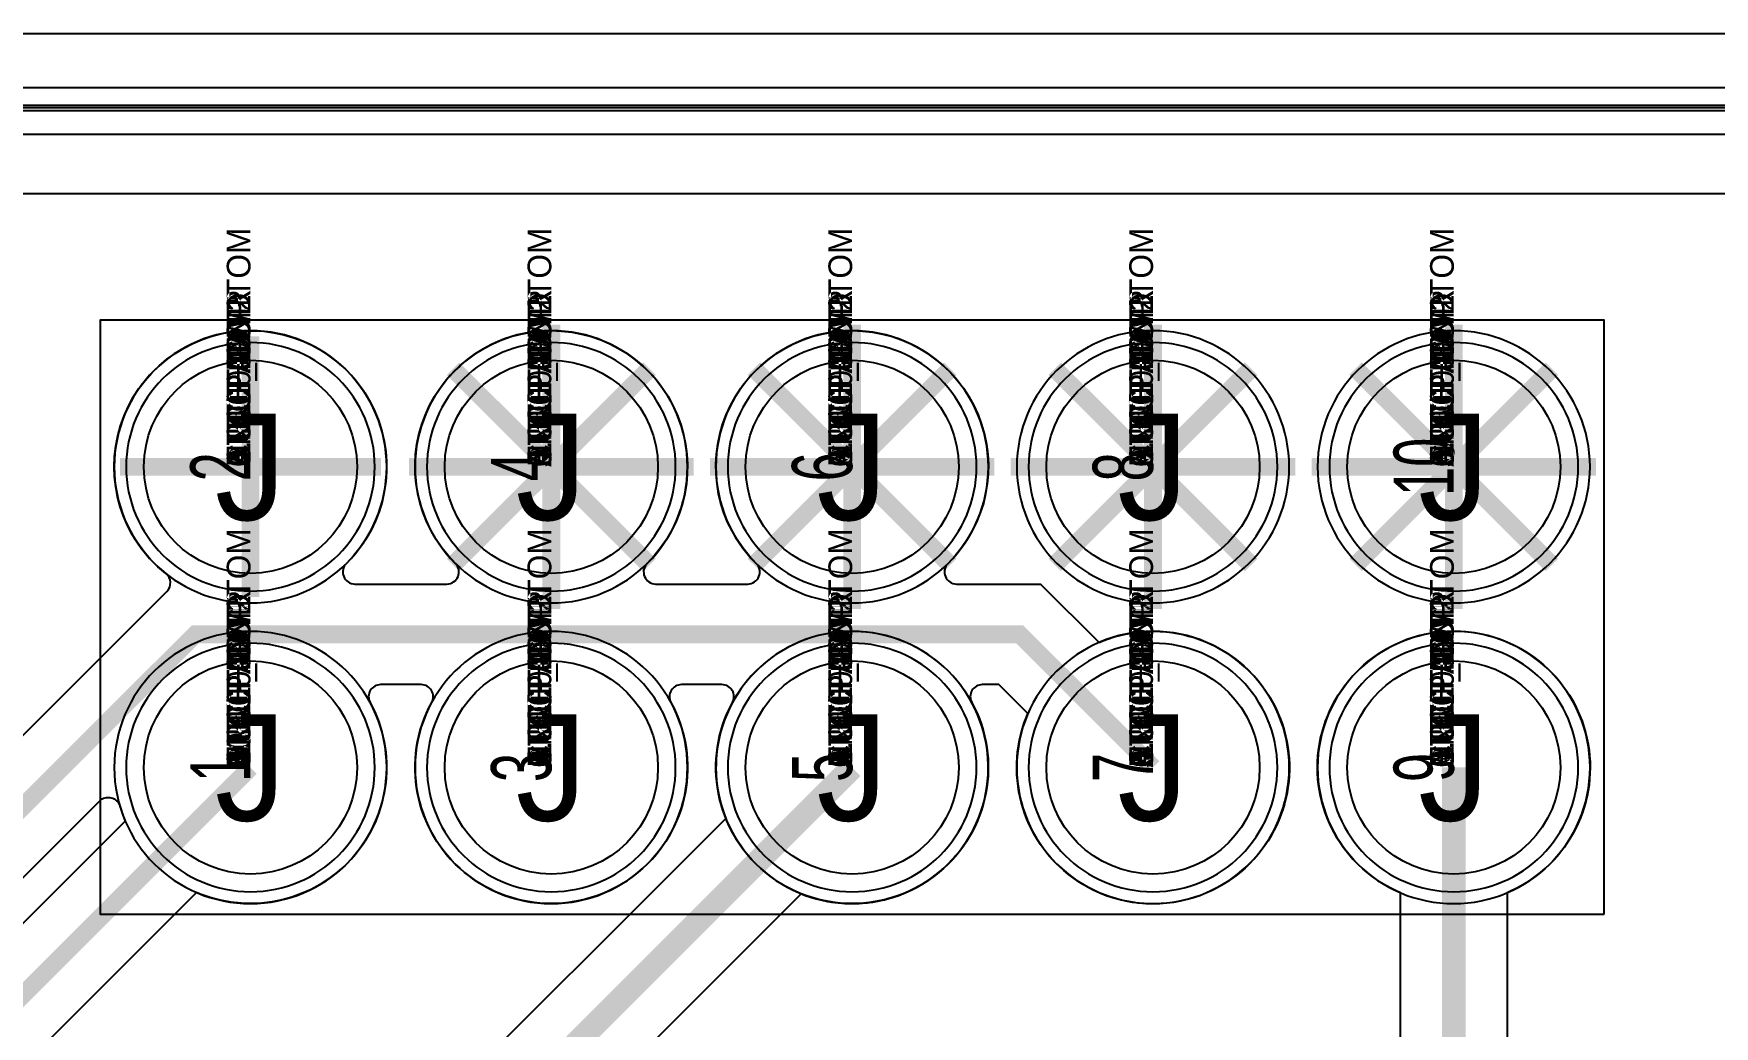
# Model space of a CAD drawing. Extents: x 0 to 323, y 0 to 320.
# Drawn here: x 18.07 to 32.26, y 109.81 to 118.2 of the extents above; entities that cross this region are included whole.
import ezdxf
from ezdxf.enums import TextEntityAlignment as Align

# ---------------------------------------------------------------- set-up
doc = ezdxf.new("R2010")
doc.units = 0
doc.header["$MEASUREMENT"] = 0
doc.layers.get('0').update_dxf_attribs({"linetype": 'CONTINUOUS'})
for name, color, linetype in [('BOARD_GEOMETRY_OUTLINE', 1, 'CONTINUOUS'), ('CDN_FIGURES', 7, 'CONTINUOUS'), ('ETCH_BOTTOM', 7, 'CONTINUOUS'), ('ETCH_GND', 3, 'CONTINUOUS'), ('ETCH_INT1', 4, 'CONTINUOUS'), ('ETCH_INT2', 5, 'CONTINUOUS'), ('ETCH_PWR', 6, 'CONTINUOUS'), ('ETCH_TOP', 2, 'CONTINUOUS'), ('MANUFACTURING_NCLEGEND-1-6', 8, 'CONTINUOUS'), ('PACKAGE_GEOMETRY_ASSEMBLY_TOP', 11, 'CONTINUOUS'), ('PACKAGE_GEOMETRY_PIN_NUMBER', 9, 'CONTINUOUS')]:
    doc.layers.add(name, color=color, linetype=linetype)

# ---------------------------------------------------------------- blocks, each defined once
blk = doc.blocks.new('PAD_INFO')
for tag in ['SHAPE_TYPE', 'PAD_HEIGHT', 'PAD_LAYER', 'PAD_TYPE', 'PAD_WIDTH']:
    blk.add_attdef(tag, (0, 0), '', height=0.2)
at = {"flags": 2}
blk.add_attdef('CDN_TYPE', (0, 0), '', height=0.2, dxfattribs=at)
blk = doc.blocks.new('DRILL_INFO')
at = {"flags": 2}
blk.add_attdef('CDN_TYPE', (0, 0), '', height=0.2, dxfattribs=at)
for tag in ['FSHAPE', 'FCHAR', 'DRILL_HEIGHT', 'DIAMETER', 'PLATED', 'DRILL_WIDTH']:
    blk.add_attdef(tag, (0, 0), '', height=0.2)
blk = doc.blocks.new('CR1800X1200TH')
at = {"layer": 'ETCH_BOTTOM'}
blk.add_circle((0, 0), 0.9, dxfattribs=at)
at = {"layer": 'ETCH_GND'}
blk.add_circle((0, 0), 0.9, dxfattribs=at)
at = {"layer": 'ETCH_INT1'}
blk.add_circle((0, 0), 0.9, dxfattribs=at)
at = {"layer": 'ETCH_INT2'}
blk.add_circle((0, 0), 0.9, dxfattribs=at)
at = {"layer": 'ETCH_PWR'}
blk.add_circle((0, 0), 0.9, dxfattribs=at)
at = {"layer": 'ETCH_TOP'}
blk.add_circle((0, 0), 0.9, dxfattribs=at)
ref = blk.add_blockref('PAD_INFO', (0, 0))
ref.add_attrib('PAD_LAYER', 'ETCH_TOP', (0, 0), dxfattribs={"height": 0.2})
ref.add_attrib('SHAPE_TYPE', 'NULL', (0, 0), dxfattribs={"height": 0.2})
ref.add_attrib('PAD_TYPE', 'ANTIPAD', (0, 0), dxfattribs={"height": 0.2})
ref.add_attrib('PAD_WIDTH', '0.000000', (0, 0), dxfattribs={"height": 0.2})
ref.add_attrib('PAD_HEIGHT', '0.000000', (0, 0), dxfattribs={"height": 0.2})
ref = blk.add_blockref('PAD_INFO', (0, 0))
ref.add_attrib('PAD_LAYER', 'ETCH_GND', (0, 0), dxfattribs={"height": 0.2})
ref.add_attrib('SHAPE_TYPE', 'NULL', (0, 0), dxfattribs={"height": 0.2})
ref.add_attrib('PAD_TYPE', 'ANTIPAD', (0, 0), dxfattribs={"height": 0.2})
ref.add_attrib('PAD_WIDTH', '0.000000', (0, 0), dxfattribs={"height": 0.2})
ref.add_attrib('PAD_HEIGHT', '0.000000', (0, 0), dxfattribs={"height": 0.2})
ref = blk.add_blockref('PAD_INFO', (0, 0))
ref.add_attrib('PAD_LAYER', 'ETCH_INT1', (0, 0), dxfattribs={"height": 0.2})
ref.add_attrib('SHAPE_TYPE', 'NULL', (0, 0), dxfattribs={"height": 0.2})
ref.add_attrib('PAD_TYPE', 'ANTIPAD', (0, 0), dxfattribs={"height": 0.2})
ref.add_attrib('PAD_WIDTH', '0.000000', (0, 0), dxfattribs={"height": 0.2})
ref.add_attrib('PAD_HEIGHT', '0.000000', (0, 0), dxfattribs={"height": 0.2})
ref = blk.add_blockref('PAD_INFO', (0, 0))
ref.add_attrib('PAD_LAYER', 'ETCH_INT2', (0, 0), dxfattribs={"height": 0.2})
ref.add_attrib('SHAPE_TYPE', 'NULL', (0, 0), dxfattribs={"height": 0.2})
ref.add_attrib('PAD_TYPE', 'ANTIPAD', (0, 0), dxfattribs={"height": 0.2})
ref.add_attrib('PAD_WIDTH', '0.000000', (0, 0), dxfattribs={"height": 0.2})
ref.add_attrib('PAD_HEIGHT', '0.000000', (0, 0), dxfattribs={"height": 0.2})
ref = blk.add_blockref('PAD_INFO', (0, 0))
ref.add_attrib('PAD_LAYER', 'ETCH_PWR', (0, 0), dxfattribs={"height": 0.2})
ref.add_attrib('SHAPE_TYPE', 'NULL', (0, 0), dxfattribs={"height": 0.2})
ref.add_attrib('PAD_TYPE', 'ANTIPAD', (0, 0), dxfattribs={"height": 0.2})
ref.add_attrib('PAD_WIDTH', '0.000000', (0, 0), dxfattribs={"height": 0.2})
ref.add_attrib('PAD_HEIGHT', '0.000000', (0, 0), dxfattribs={"height": 0.2})
ref = blk.add_blockref('PAD_INFO', (0, 0))
ref.add_attrib('PAD_LAYER', 'ETCH_BOTTOM', (0, 0), dxfattribs={"height": 0.2})
ref.add_attrib('SHAPE_TYPE', 'NULL', (0, 0), dxfattribs={"height": 0.2})
ref.add_attrib('PAD_TYPE', 'ANTIPAD', (0, 0), dxfattribs={"height": 0.2})
ref.add_attrib('PAD_WIDTH', '0.000000', (0, 0), dxfattribs={"height": 0.2})
ref.add_attrib('PAD_HEIGHT', '0.000000', (0, 0), dxfattribs={"height": 0.2})
ref = blk.add_blockref('DRILL_INFO', (0, 0))
ref.add_attrib('DIAMETER', '1.200000', (0, 0), dxfattribs={"height": 0.2})
ref.add_attrib('PLATED', 'PLATED', (0, 0), dxfattribs={"height": 0.2})
ref.add_attrib('FSHAPE', 'CIRCLE', (0, 0), dxfattribs={"height": 0.2})
ref.add_attrib('FCHAR', 'J', (0, 0), dxfattribs={"height": 0.2})
ref.add_attrib('DRILL_WIDTH', '1.800000', (0, 0), dxfattribs={"height": 0.2})
ref.add_attrib('DRILL_HEIGHT', '1.800000', (0, 0), dxfattribs={"height": 0.2})
ref = blk.add_blockref('PAD_INFO', (0, 0))
ref.add_attrib('PAD_LAYER', 'ETCH_TOP', (0, 0), dxfattribs={"height": 0.2})
ref.add_attrib('SHAPE_TYPE', 'NULL', (0, 0), dxfattribs={"height": 0.2})
ref.add_attrib('PAD_TYPE', 'THERMAL', (0, 0), dxfattribs={"height": 0.2})
ref.add_attrib('PAD_WIDTH', '0.000000', (0, 0), dxfattribs={"height": 0.2})
ref.add_attrib('PAD_HEIGHT', '0.000000', (0, 0), dxfattribs={"height": 0.2})
ref = blk.add_blockref('PAD_INFO', (0, 0))
ref.add_attrib('PAD_LAYER', 'ETCH_GND', (0, 0), dxfattribs={"height": 0.2})
ref.add_attrib('SHAPE_TYPE', 'NULL', (0, 0), dxfattribs={"height": 0.2})
ref.add_attrib('PAD_TYPE', 'THERMAL', (0, 0), dxfattribs={"height": 0.2})
ref.add_attrib('PAD_WIDTH', '0.000000', (0, 0), dxfattribs={"height": 0.2})
ref.add_attrib('PAD_HEIGHT', '0.000000', (0, 0), dxfattribs={"height": 0.2})
ref = blk.add_blockref('PAD_INFO', (0, 0))
ref.add_attrib('PAD_LAYER', 'ETCH_INT1', (0, 0), dxfattribs={"height": 0.2})
ref.add_attrib('SHAPE_TYPE', 'NULL', (0, 0), dxfattribs={"height": 0.2})
ref.add_attrib('PAD_TYPE', 'THERMAL', (0, 0), dxfattribs={"height": 0.2})
ref.add_attrib('PAD_WIDTH', '0.000000', (0, 0), dxfattribs={"height": 0.2})
ref.add_attrib('PAD_HEIGHT', '0.000000', (0, 0), dxfattribs={"height": 0.2})
ref = blk.add_blockref('PAD_INFO', (0, 0))
ref.add_attrib('PAD_LAYER', 'ETCH_INT2', (0, 0), dxfattribs={"height": 0.2})
ref.add_attrib('SHAPE_TYPE', 'NULL', (0, 0), dxfattribs={"height": 0.2})
ref.add_attrib('PAD_TYPE', 'THERMAL', (0, 0), dxfattribs={"height": 0.2})
ref.add_attrib('PAD_WIDTH', '0.000000', (0, 0), dxfattribs={"height": 0.2})
ref.add_attrib('PAD_HEIGHT', '0.000000', (0, 0), dxfattribs={"height": 0.2})
ref = blk.add_blockref('PAD_INFO', (0, 0))
ref.add_attrib('PAD_LAYER', 'ETCH_PWR', (0, 0), dxfattribs={"height": 0.2})
ref.add_attrib('SHAPE_TYPE', 'NULL', (0, 0), dxfattribs={"height": 0.2})
ref.add_attrib('PAD_TYPE', 'THERMAL', (0, 0), dxfattribs={"height": 0.2})
ref.add_attrib('PAD_WIDTH', '0.000000', (0, 0), dxfattribs={"height": 0.2})
ref.add_attrib('PAD_HEIGHT', '0.000000', (0, 0), dxfattribs={"height": 0.2})
ref = blk.add_blockref('PAD_INFO', (0, 0))
ref.add_attrib('PAD_LAYER', 'ETCH_BOTTOM', (0, 0), dxfattribs={"height": 0.2})
ref.add_attrib('SHAPE_TYPE', 'NULL', (0, 0), dxfattribs={"height": 0.2})
ref.add_attrib('PAD_TYPE', 'THERMAL', (0, 0), dxfattribs={"height": 0.2})
ref.add_attrib('PAD_WIDTH', '0.000000', (0, 0), dxfattribs={"height": 0.2})
ref.add_attrib('PAD_HEIGHT', '0.000000', (0, 0), dxfattribs={"height": 0.2})
ref = blk.add_blockref('PAD_INFO', (0, 0))
ref.add_attrib('PAD_LAYER', 'ETCH_TOP', (0, 0), dxfattribs={"height": 0.2})
ref.add_attrib('SHAPE_TYPE', 'CIRCLE', (0, 0), dxfattribs={"height": 0.2})
ref.add_attrib('PAD_TYPE', 'REGULAR', (0, 0), dxfattribs={"height": 0.2})
ref.add_attrib('PAD_WIDTH', '1.800000', (0, 0), dxfattribs={"height": 0.2})
ref.add_attrib('PAD_HEIGHT', '1.800000', (0, 0), dxfattribs={"height": 0.2})
ref = blk.add_blockref('PAD_INFO', (0, 0))
ref.add_attrib('PAD_LAYER', 'ETCH_GND', (0, 0), dxfattribs={"height": 0.2})
ref.add_attrib('SHAPE_TYPE', 'CIRCLE', (0, 0), dxfattribs={"height": 0.2})
ref.add_attrib('PAD_TYPE', 'REGULAR', (0, 0), dxfattribs={"height": 0.2})
ref.add_attrib('PAD_WIDTH', '1.800000', (0, 0), dxfattribs={"height": 0.2})
ref.add_attrib('PAD_HEIGHT', '1.800000', (0, 0), dxfattribs={"height": 0.2})
ref = blk.add_blockref('PAD_INFO', (0, 0))
ref.add_attrib('PAD_LAYER', 'ETCH_INT1', (0, 0), dxfattribs={"height": 0.2})
ref.add_attrib('SHAPE_TYPE', 'CIRCLE', (0, 0), dxfattribs={"height": 0.2})
ref.add_attrib('PAD_TYPE', 'REGULAR', (0, 0), dxfattribs={"height": 0.2})
ref.add_attrib('PAD_WIDTH', '1.800000', (0, 0), dxfattribs={"height": 0.2})
ref.add_attrib('PAD_HEIGHT', '1.800000', (0, 0), dxfattribs={"height": 0.2})
ref = blk.add_blockref('PAD_INFO', (0, 0))
ref.add_attrib('PAD_LAYER', 'ETCH_INT2', (0, 0), dxfattribs={"height": 0.2})
ref.add_attrib('SHAPE_TYPE', 'CIRCLE', (0, 0), dxfattribs={"height": 0.2})
ref.add_attrib('PAD_TYPE', 'REGULAR', (0, 0), dxfattribs={"height": 0.2})
ref.add_attrib('PAD_WIDTH', '1.800000', (0, 0), dxfattribs={"height": 0.2})
ref.add_attrib('PAD_HEIGHT', '1.800000', (0, 0), dxfattribs={"height": 0.2})
ref = blk.add_blockref('PAD_INFO', (0, 0))
ref.add_attrib('PAD_LAYER', 'ETCH_PWR', (0, 0), dxfattribs={"height": 0.2})
ref.add_attrib('SHAPE_TYPE', 'CIRCLE', (0, 0), dxfattribs={"height": 0.2})
ref.add_attrib('PAD_TYPE', 'REGULAR', (0, 0), dxfattribs={"height": 0.2})
ref.add_attrib('PAD_WIDTH', '1.800000', (0, 0), dxfattribs={"height": 0.2})
ref.add_attrib('PAD_HEIGHT', '1.800000', (0, 0), dxfattribs={"height": 0.2})
ref = blk.add_blockref('PAD_INFO', (0, 0))
ref.add_attrib('PAD_LAYER', 'ETCH_BOTTOM', (0, 0), dxfattribs={"height": 0.2})
ref.add_attrib('SHAPE_TYPE', 'CIRCLE', (0, 0), dxfattribs={"height": 0.2})
ref.add_attrib('PAD_TYPE', 'REGULAR', (0, 0), dxfattribs={"height": 0.2})
ref.add_attrib('PAD_WIDTH', '1.800000', (0, 0), dxfattribs={"height": 0.2})
ref.add_attrib('PAD_HEIGHT', '1.800000', (0, 0), dxfattribs={"height": 0.2})
for tag in ['CDN_TYPE', 'PIN']:
    blk.add_attdef(tag, (0, 0), '', height=0.2)
at = {"flags": 2}
for tag in ['PSTKNAME', 'BBV']:
    blk.add_attdef(tag, (0, 0), '', height=0.2, dxfattribs=at)
blk = doc.blocks.new('F560')
at = {"layer": 'PACKAGE_GEOMETRY_ASSEMBLY_TOP'}
blk.add_lwpolyline([(-1.24, -11.43), (3.78, -11.43), (3.78, 1.27), (-1.24, 1.27)], close=True, dxfattribs=at)
at = {"layer": 'ETCH_TOP'}
ref = blk.add_blockref('CR1800X1200TH', (0, 0), dxfattribs=at)
ref.add_attrib('CDN_TYPE', 'PIN', (0, 0), dxfattribs={"height": 0.2})
ref.add_attrib('PIN', '1', (0, 0), dxfattribs={"height": 0.2})
ref = blk.add_blockref('CR1800X1200TH', (2.54, 0), dxfattribs=at)
ref.add_attrib('CDN_TYPE', 'PIN', (0, 0), dxfattribs={"height": 0.2})
ref.add_attrib('PIN', '2', (0, 0), dxfattribs={"height": 0.2})
ref = blk.add_blockref('CR1800X1200TH', (0, -10.16), dxfattribs=at)
ref.add_attrib('CDN_TYPE', 'PIN', (0, 0), dxfattribs={"height": 0.2})
ref.add_attrib('PIN', '9', (0, 0), dxfattribs={"height": 0.2})
ref = blk.add_blockref('CR1800X1200TH', (0, -2.54), dxfattribs=at)
ref.add_attrib('CDN_TYPE', 'PIN', (0, 0), dxfattribs={"height": 0.2})
ref.add_attrib('PIN', '3', (0, 0), dxfattribs={"height": 0.2})
ref = blk.add_blockref('CR1800X1200TH', (0, -7.62), dxfattribs=at)
ref.add_attrib('CDN_TYPE', 'PIN', (0, 0), dxfattribs={"height": 0.2})
ref.add_attrib('PIN', '7', (0, 0), dxfattribs={"height": 0.2})
ref = blk.add_blockref('CR1800X1200TH', (0, -5.08), dxfattribs=at)
ref.add_attrib('CDN_TYPE', 'PIN', (0, 0), dxfattribs={"height": 0.2})
ref.add_attrib('PIN', '5', (0, 0), dxfattribs={"height": 0.2})
ref = blk.add_blockref('CR1800X1200TH', (2.54, -2.54), dxfattribs=at)
ref.add_attrib('CDN_TYPE', 'PIN', (0, 0), dxfattribs={"height": 0.2})
ref.add_attrib('PIN', '4', (0, 0), dxfattribs={"height": 0.2})
ref = blk.add_blockref('CR1800X1200TH', (2.54, -7.62), dxfattribs=at)
ref.add_attrib('CDN_TYPE', 'PIN', (0, 0), dxfattribs={"height": 0.2})
ref.add_attrib('PIN', '8', (0, 0), dxfattribs={"height": 0.2})
ref = blk.add_blockref('CR1800X1200TH', (2.54, -5.08), dxfattribs=at)
ref.add_attrib('CDN_TYPE', 'PIN', (0, 0), dxfattribs={"height": 0.2})
ref.add_attrib('PIN', '6', (0, 0), dxfattribs={"height": 0.2})
ref = blk.add_blockref('CR1800X1200TH', (2.54, -10.16), dxfattribs=at)
ref.add_attrib('CDN_TYPE', 'PIN', (0, 0), dxfattribs={"height": 0.2})
ref.add_attrib('PIN', '10', (0, 0), dxfattribs={"height": 0.2})
at = {"flags": 2}
for tag in ['SYMBOL_TYPE', 'CDN_TYPE', 'REFDES']:
    blk.add_attdef(tag, (0, 0), '', height=0.2, dxfattribs=at)
blk = doc.blocks.new('FIGURE_CIRCLE')
at = {"layer": 'CDN_FIGURES'}
blk.add_circle((0, 0), 0.5, dxfattribs=at)

msp = doc.modelspace()

# ---------------------------------------------------------------- linework, layer by layer
at = {"layer": 'BOARD_GEOMETRY_OUTLINE'}
msp.add_lwpolyline([(0, 116.6), (0, 118.2), (190.2, 118.2), (190.2, 0), (0, 0), (0, 118.2)], dxfattribs=at)
at = {"layer": 'ETCH_BOTTOM'}
msp.add_lwpolyline([(0.135, 0.375), (0.135, 117.746), (189.669, 117.746), (189.669, 0.375)], close=True, dxfattribs=at)
for points, format in [([(22.44, 114.54, 0.15, 0.15, 0), (22.44, 115.741, 0.15, 0.15, 0)], "xyseb"), ([(24.98, 114.54, 0.15, 0.15, 0), (24.98, 115.741, 0.15, 0.15, 0)], "xyseb"), ([(27.52, 114.54, 0.15, 0.15, 0), (27.52, 115.741, 0.15, 0.15, 0)], "xyseb"), ([(30.06, 114.54, 0.15, 0.15, 0), (30.06, 115.741, 0.15, 0.15, 0)], "xyseb"), ([(10.75, 105.042), (19.195, 113.487, 0.448627), (19.186, 113.638, -2.634574), (20.71, 113.724, 0.669693), (20.781, 113.55), (21.559, 113.55, 0.669693), (21.63, 113.724, -2.427924), (23.25, 113.724, 0.669693), (23.321, 113.55), (24.099, 113.55, 0.669693), (24.17, 113.724, -2.427924), (25.79, 113.724, 0.669693), (25.861, 113.55), (26.571, 113.55), (27.065, 113.057), (27.096, 113.069, -4.840567), (26.451, 112.424), (26.463, 112.455), (26.219, 112.7), (26.079, 112.7, 0.569164), (25.99, 112.55, -1.683132), (23.97, 112.55, 0.569164), (23.881, 112.7), (23.539, 112.7, 0.569164), (23.45, 112.55, -1.683132), (21.43, 112.55, 0.569164), (21.341, 112.7), (20.999, 112.7, 0.569164), (20.91, 112.55, -0.701662), (19.476, 110.931), (19.445, 110.943), (13.5, 104.999)], "xyb"), ([(21.239, 114.54, 0.15, 0.15, 0), (22.44, 114.54, 0.15, 0.15, 0)], "xyseb"), ([(22.44, 114.54, 0.15, 0.15, 0), (23.641, 114.54, 0.15, 0.15, 0)], "xyseb"), ([(23.779, 114.54, 0.15, 0.15, 0), (24.98, 114.54, 0.15, 0.15, 0)], "xyseb"), ([(24.98, 114.54, 0.15, 0.15, 0), (26.181, 114.54, 0.15, 0.15, 0)], "xyseb"), ([(26.319, 114.54, 0.15, 0.15, 0), (27.52, 114.54, 0.15, 0.15, 0)], "xyseb"), ([(27.52, 114.54, 0.15, 0.15, 0), (28.721, 114.54, 0.15, 0.15, 0)], "xyseb"), ([(27.52, 113.339, 0.15, 0.15, 0), (27.52, 114.54, 0.15, 0.15, 0)], "xyseb"), ([(28.859, 114.54, 0.15, 0.15, 0), (30.06, 114.54, 0.15, 0.15, 0)], "xyseb"), ([(30.06, 114.54, 0.15, 0.15, 0), (31.261, 114.54, 0.15, 0.15, 0)], "xyseb"), ([(30.06, 113.339, 0.15, 0.15, 0), (30.06, 114.54, 0.15, 0.15, 0)], "xyseb"), ([(27.52, 112, 0.15, 0.15, 0), (26.395, 113.125, 0.15, 0.15, 0), (19.434, 113.125, 0.15, 0.15, 0), (11.175, 104.866, 0.15, 0.15, 0), (11.175, 70.664, 0.15, 0.15, 0), (13.966, 67.873, 0.15, 0.15, 0), (18.023, 67.873, 0.15, 0.15, 0), (18.77, 68.62, 0.15, 0.15, 0), (20.43, 68.62, 0.15, 0.15, 0)], "xyseb"), ([(18.981, 97.668), (29.61, 108.296), (29.61, 110.941), (29.58, 110.955, -4.576641), (30.54, 110.955), (30.51, 110.941), (30.51, 107.924), (25.432, 102.845, 0.465441), (25.445, 102.691, -1.189051), (24.609, 101.855, 0.465441), (24.455, 101.868), (18.6, 96.014)], "xyb"), ([(13.113, 69.763, 0.15, 0.15, 0), (13.113, 71.937, 0.15, 0.15, 0), (11.475, 73.575, 0.15, 0.15, 0), (11.475, 103.412, 0.15, 0.15, 0), (13.075, 105.012, 0.15, 0.15, 0), (13.075, 105.175, 0.15, 0.15, 0), (19.9, 112, 0.15, 0.15, 0)], "xyseb"), ([(30.06, 112, 0.2, 0.2, 0), (30.06, 108.11, 0.2, 0.2, 0), (18.15, 96.2, 0.2, 0.2, 0), (18.15, 75.1, 0.2, 0.2, 0), (13.789, 70.739, 0.2, 0.2, 0), (13.789, 69.267, 0.2, 0.2, 0), (13.926, 69.13, 0.2, 0.2, 0), (13.926, 68.726, 0.2, 0.2, 0)], "xyseb")]:
    msp.add_lwpolyline(points, format=format, dxfattribs=at)
for points in [[(27.52, 115.69, 1), (27.52, 113.39, 1)], [(30.06, 115.69, 1), (30.06, 113.39, 1)], [(11.773, 104.311, -0.668179), (11.6, 104.383), (11.6, 104.69), (18.628, 111.718, -0.569037), (18.797, 111.675, 0.022801), (18.831, 111.576), (18.843, 111.545), (12.65, 105.351), (12.65, 105.188)]]:
    msp.add_lwpolyline(points, format="xyb", close=True, dxfattribs=at)
at = {"layer": 'ETCH_GND'}
msp.add_lwpolyline([(189.5, 0.35), (0.1, 0.35), (0.1, 117.55), (189.5, 117.55)], close=True, dxfattribs=at)
for points in [[(22.44, 114.54, 0.15, 0.15, 0), (22.44, 115.641, 0.15, 0.15, 0)], [(24.98, 114.54, 0.15, 0.15, 0), (24.98, 115.641, 0.15, 0.15, 0)], [(27.52, 114.54, 0.15, 0.15, 0), (27.52, 115.641, 0.15, 0.15, 0)], [(30.06, 114.54, 0.15, 0.15, 0), (30.06, 115.641, 0.15, 0.15, 0)], [(21.611, 115.369, 0.15, 0.15, 0), (22.44, 114.54, 0.15, 0.15, 0)], [(22.44, 114.54, 0.15, 0.15, 0), (23.269, 115.369, 0.15, 0.15, 0)], [(24.151, 115.369, 0.15, 0.15, 0), (24.98, 114.54, 0.15, 0.15, 0)], [(24.98, 114.54, 0.15, 0.15, 0), (25.809, 115.369, 0.15, 0.15, 0)], [(26.691, 115.369, 0.15, 0.15, 0), (27.52, 114.54, 0.15, 0.15, 0)], [(27.52, 114.54, 0.15, 0.15, 0), (28.349, 115.369, 0.15, 0.15, 0)], [(29.231, 115.369, 0.15, 0.15, 0), (30.06, 114.54, 0.15, 0.15, 0)], [(30.06, 114.54, 0.15, 0.15, 0), (30.889, 115.369, 0.15, 0.15, 0)], [(21.339, 114.54, 0.15, 0.15, 0), (22.44, 114.54, 0.15, 0.15, 0)], [(21.611, 113.711, 0.15, 0.15, 0), (22.44, 114.54, 0.15, 0.15, 0)], [(22.44, 114.54, 0.15, 0.15, 0), (23.269, 113.711, 0.15, 0.15, 0)], [(22.44, 114.54, 0.15, 0.15, 0), (23.541, 114.54, 0.15, 0.15, 0)], [(22.44, 113.439, 0.15, 0.15, 0), (22.44, 114.54, 0.15, 0.15, 0)], [(23.879, 114.54, 0.15, 0.15, 0), (24.98, 114.54, 0.15, 0.15, 0)], [(24.151, 113.711, 0.15, 0.15, 0), (24.98, 114.54, 0.15, 0.15, 0)], [(24.98, 114.54, 0.15, 0.15, 0), (25.809, 113.711, 0.15, 0.15, 0)], [(24.98, 114.54, 0.15, 0.15, 0), (26.081, 114.54, 0.15, 0.15, 0)], [(24.98, 113.439, 0.15, 0.15, 0), (24.98, 114.54, 0.15, 0.15, 0)], [(26.419, 114.54, 0.15, 0.15, 0), (27.52, 114.54, 0.15, 0.15, 0)], [(26.691, 113.711, 0.15, 0.15, 0), (27.52, 114.54, 0.15, 0.15, 0)], [(27.52, 114.54, 0.15, 0.15, 0), (28.349, 113.711, 0.15, 0.15, 0)], [(27.52, 114.54, 0.15, 0.15, 0), (28.621, 114.54, 0.15, 0.15, 0)], [(27.52, 113.439, 0.15, 0.15, 0), (27.52, 114.54, 0.15, 0.15, 0)], [(28.959, 114.54, 0.15, 0.15, 0), (30.06, 114.54, 0.15, 0.15, 0)], [(29.231, 113.711, 0.15, 0.15, 0), (30.06, 114.54, 0.15, 0.15, 0)], [(30.06, 114.54, 0.15, 0.15, 0), (30.889, 113.711, 0.15, 0.15, 0)], [(30.06, 114.54, 0.15, 0.15, 0), (31.161, 114.54, 0.15, 0.15, 0)], [(30.06, 113.439, 0.15, 0.15, 0), (30.06, 114.54, 0.15, 0.15, 0)]]:
    msp.add_lwpolyline(points, format="xyseb", dxfattribs=at)
for points in [[(20.95, 114.54, 1), (18.85, 114.54, 1)], [(23.49, 114.54, 1), (21.39, 114.54, 1)], [(26.03, 114.54, 1), (23.93, 114.54, 1)], [(28.57, 114.54, 1), (26.47, 114.54, 1)], [(31.11, 114.54, 1), (29.01, 114.54, 1)], [(20.95, 112, 1), (18.85, 112, 1)], [(23.49, 112, 1), (21.39, 112, 1)], [(26.03, 112, 1), (23.93, 112, 1)], [(28.57, 112, 1), (26.47, 112, 1)], [(31.11, 112, 1), (29.01, 112, 1)]]:
    msp.add_lwpolyline(points, format="xyb", close=True, dxfattribs=at)
at = {"layer": 'ETCH_INT1'}
msp.add_lwpolyline([(189.747, 0.331), (0.416, 0.331), (0.416, 117.577), (189.747, 117.577)], close=True, dxfattribs=at)
for points in [[(21.05, 114.54, 1), (18.75, 114.54, 1)], [(21.05, 112, 1), (18.75, 112, 1)], [(23.59, 112, 1), (21.29, 112, 1)], [(26.13, 112, 1), (23.83, 112, 1)], [(28.67, 112, 1), (26.37, 112, 1)], [(31.21, 112, 1), (28.91, 112, 1)]]:
    msp.add_lwpolyline(points, format="xyb", close=True, dxfattribs=at)
at = {"layer": 'ETCH_INT2'}
msp.add_lwpolyline([(189.88, 0.665), (0.485, 0.665), (0.485, 117.596), (189.88, 117.596)], close=True, dxfattribs=at)
for points in [[(22.44, 114.54, 0.15, 0.15, 0), (22.44, 115.741, 0.15, 0.15, 0)], [(24.98, 114.54, 0.15, 0.15, 0), (24.98, 115.741, 0.15, 0.15, 0)], [(27.52, 114.54, 0.15, 0.15, 0), (27.52, 115.741, 0.15, 0.15, 0)], [(30.06, 114.54, 0.15, 0.15, 0), (30.06, 115.741, 0.15, 0.15, 0)], [(21.239, 114.54, 0.15, 0.15, 0), (22.44, 114.54, 0.15, 0.15, 0)], [(22.44, 114.54, 0.15, 0.15, 0), (23.641, 114.54, 0.15, 0.15, 0)], [(22.44, 113.339, 0.15, 0.15, 0), (22.44, 114.54, 0.15, 0.15, 0)], [(23.779, 114.54, 0.15, 0.15, 0), (24.98, 114.54, 0.15, 0.15, 0)], [(24.98, 114.54, 0.15, 0.15, 0), (26.181, 114.54, 0.15, 0.15, 0)], [(24.98, 113.339, 0.15, 0.15, 0), (24.98, 114.54, 0.15, 0.15, 0)], [(26.319, 114.54, 0.15, 0.15, 0), (27.52, 114.54, 0.15, 0.15, 0)], [(27.52, 114.54, 0.15, 0.15, 0), (28.721, 114.54, 0.15, 0.15, 0)], [(27.52, 113.339, 0.15, 0.15, 0), (27.52, 114.54, 0.15, 0.15, 0)], [(28.859, 114.54, 0.15, 0.15, 0), (30.06, 114.54, 0.15, 0.15, 0)], [(30.06, 114.54, 0.15, 0.15, 0), (31.261, 114.54, 0.15, 0.15, 0)], [(30.06, 113.339, 0.15, 0.15, 0), (30.06, 114.54, 0.15, 0.15, 0)]]:
    msp.add_lwpolyline(points, format="xyseb", dxfattribs=at)
for points in [[(21.05, 114.54, 1), (18.75, 114.54, 1)], [(23.59, 114.54, 1), (21.29, 114.54, 1)], [(26.13, 114.54, 1), (23.83, 114.54, 1)], [(28.67, 114.54, 1), (26.37, 114.54, 1)], [(31.21, 114.54, 1), (28.91, 114.54, 1)], [(21.05, 112, 1), (18.75, 112, 1)], [(23.59, 112, 1), (21.29, 112, 1)], [(26.13, 112, 1), (23.83, 112, 1)], [(28.67, 112, 1), (26.37, 112, 1)], [(31.21, 112, 1), (28.91, 112, 1)]]:
    msp.add_lwpolyline(points, format="xyb", close=True, dxfattribs=at)
at = {"layer": 'ETCH_PWR'}
msp.add_lwpolyline([(0.25, 36.85), (0.25, 117.35), (188.75, 117.35)], dxfattribs=at)
for points in [[(19.9, 114.54, 0.15, 0.15, 0), (19.9, 115.641, 0.15, 0.15, 0)], [(18.799, 114.54, 0.15, 0.15, 0), (19.9, 114.54, 0.15, 0.15, 0)], [(19.9, 114.54, 0.15, 0.15, 0), (21.001, 114.54, 0.15, 0.15, 0)], [(19.9, 113.439, 0.15, 0.15, 0), (19.9, 114.54, 0.15, 0.15, 0)]]:
    msp.add_lwpolyline(points, format="xyseb", dxfattribs=at)
for points in [[(20.95, 114.54, 1), (18.85, 114.54, 1)], [(23.49, 114.54, 1), (21.39, 114.54, 1)], [(26.03, 114.54, 1), (23.93, 114.54, 1)], [(28.57, 114.54, 1), (26.47, 114.54, 1)], [(31.11, 114.54, 1), (29.01, 114.54, 1)], [(20.95, 112, 1), (18.85, 112, 1)], [(23.49, 112, 1), (21.39, 112, 1)], [(26.03, 112, 1), (23.93, 112, 1)], [(28.57, 112, 1), (26.47, 112, 1)], [(31.11, 112, 1), (29.01, 112, 1)]]:
    msp.add_lwpolyline(points, format="xyb", close=True, dxfattribs=at)
at = {"layer": 'ETCH_TOP'}
msp.add_lwpolyline([(1.266, 57.042), (1.266, 116.848), (46.35, 116.848)], dxfattribs=at)
for points, format in [([(22.44, 114.54, 0.15, 0.15, 0), (22.44, 115.741, 0.15, 0.15, 0)], "xyseb"), ([(24.98, 114.54, 0.15, 0.15, 0), (24.98, 115.741, 0.15, 0.15, 0)], "xyseb"), ([(27.52, 114.54, 0.15, 0.15, 0), (27.52, 115.741, 0.15, 0.15, 0)], "xyseb"), ([(30.06, 114.54, 0.15, 0.15, 0), (30.06, 115.741, 0.15, 0.15, 0)], "xyseb"), ([(21.239, 114.54, 0.15, 0.15, 0), (22.44, 114.54, 0.15, 0.15, 0)], "xyseb"), ([(22.44, 114.54, 0.15, 0.15, 0), (23.641, 114.54, 0.15, 0.15, 0)], "xyseb"), ([(22.44, 113.339, 0.15, 0.15, 0), (22.44, 114.54, 0.15, 0.15, 0)], "xyseb"), ([(23.779, 114.54, 0.15, 0.15, 0), (24.98, 114.54, 0.15, 0.15, 0)], "xyseb"), ([(24.98, 114.54, 0.15, 0.15, 0), (26.181, 114.54, 0.15, 0.15, 0)], "xyseb"), ([(24.98, 113.339, 0.15, 0.15, 0), (24.98, 114.54, 0.15, 0.15, 0)], "xyseb"), ([(26.319, 114.54, 0.15, 0.15, 0), (27.52, 114.54, 0.15, 0.15, 0)], "xyseb"), ([(27.52, 114.54, 0.15, 0.15, 0), (28.721, 114.54, 0.15, 0.15, 0)], "xyseb"), ([(27.52, 113.339, 0.15, 0.15, 0), (27.52, 114.54, 0.15, 0.15, 0)], "xyseb"), ([(28.859, 114.54, 0.15, 0.15, 0), (30.06, 114.54, 0.15, 0.15, 0)], "xyseb"), ([(30.06, 114.54, 0.15, 0.15, 0), (31.261, 114.54, 0.15, 0.15, 0)], "xyseb"), ([(30.06, 113.339, 0.15, 0.15, 0), (30.06, 114.54, 0.15, 0.15, 0)], "xyseb"), ([(32.776, 107.925), (31.55, 107.925), (31.55, 109), (26.85, 109), (26.85, 108.15), (26.65, 108.15), (26.65, 108.95), (22.811, 108.95, -0.668179), (22.74, 109.123), (24.549, 110.933), (24.58, 110.922, 4.577307), (23.902, 111.6), (23.913, 111.57), (21.3, 108.956), (21.3, 107.065), (22.632, 105.733, -0.404237), (22.635, 105.592, 0.043559), (22.581, 105.523), (22.566, 105.5), (18.15, 105.5), (18.15, 105.9), (14.1, 105.9)], "xyb"), ([(24.98, 112, 0.2, 0.2, 0), (21.75, 108.77, 0.2, 0.2, 0), (21.75, 107.251, 0.2, 0.2, 0), (23.151, 105.85, 0.2, 0.2, 0), (23.249, 105.85, 0.2, 0.2, 0), (23.6, 105.499, 0.2, 0.2, 0), (23.6, 103.05, 0.2, 0.2, 0), (23.15, 102.6, 0.2, 0.2, 0), (21.8, 102.6, 0.2, 0.2, 0)], "xyseb")]:
    msp.add_lwpolyline(points, format=format, dxfattribs=at)
for points in [[(19.9, 115.69, 1), (19.9, 113.39, 1)], [(22.44, 115.69, 1), (22.44, 113.39, 1)], [(24.98, 115.69, 1), (24.98, 113.39, 1)], [(27.52, 115.69, 1), (27.52, 113.39, 1)], [(30.06, 115.69, 1), (30.06, 113.39, 1)], [(19.9, 113.15, 1), (19.9, 110.85, 1)], [(22.44, 113.15, 1), (22.44, 110.85, 1)], [(27.52, 113.15, 1), (27.52, 110.85, 1)], [(30.06, 113.15, 1), (30.06, 110.85, 1)]]:
    msp.add_lwpolyline(points, format="xyb", close=True, dxfattribs=at)

# ---------------------------------------------------------------- block references
at = {"rotation": 90}
msp.add_blockref('F560', (19.9, 112), dxfattribs=at)
at = {"layer": 'MANUFACTURING_NCLEGEND-1-6', "xscale": 1.8, "yscale": 1.8}
for p in [(19.9, 114.54), (22.44, 114.54), (24.98, 114.54), (27.52, 114.54), (30.06, 114.54), (19.9, 112), (22.44, 112), (24.98, 112), (27.52, 112), (30.06, 112)]:
    msp.add_blockref('FIGURE_CIRCLE', p, dxfattribs=at)

# ---------------------------------------------------------------- texts
at = {"layer": 'MANUFACTURING_NCLEGEND-1-6'}
for p in [(19.9, 114.54), (22.44, 114.54), (24.98, 114.54), (27.52, 114.54), (30.06, 114.54), (19.9, 112), (22.44, 112), (24.98, 112), (27.52, 112), (30.06, 112)]:
    msp.add_text('J', height=0.9, dxfattribs=at).set_placement(p, align=Align.MIDDLE_CENTER)
at = {"layer": 'PACKAGE_GEOMETRY_PIN_NUMBER', "width": 0.649606}
for s, p in [('10', (30.06, 114.54)), ('2', (19.9, 114.54)), ('4', (22.44, 114.54)), ('6', (24.98, 114.54)), ('8', (27.52, 114.54)), ('1', (19.9, 112)), ('3', (22.44, 112)), ('5', (24.98, 112)), ('7', (27.52, 112)), ('9', (30.06, 112))]:
    msp.add_text(s, height=0.508, rotation=90, dxfattribs=at).set_placement(p, align=Align.CENTER)

doc.saveas('drawing.dxf')
